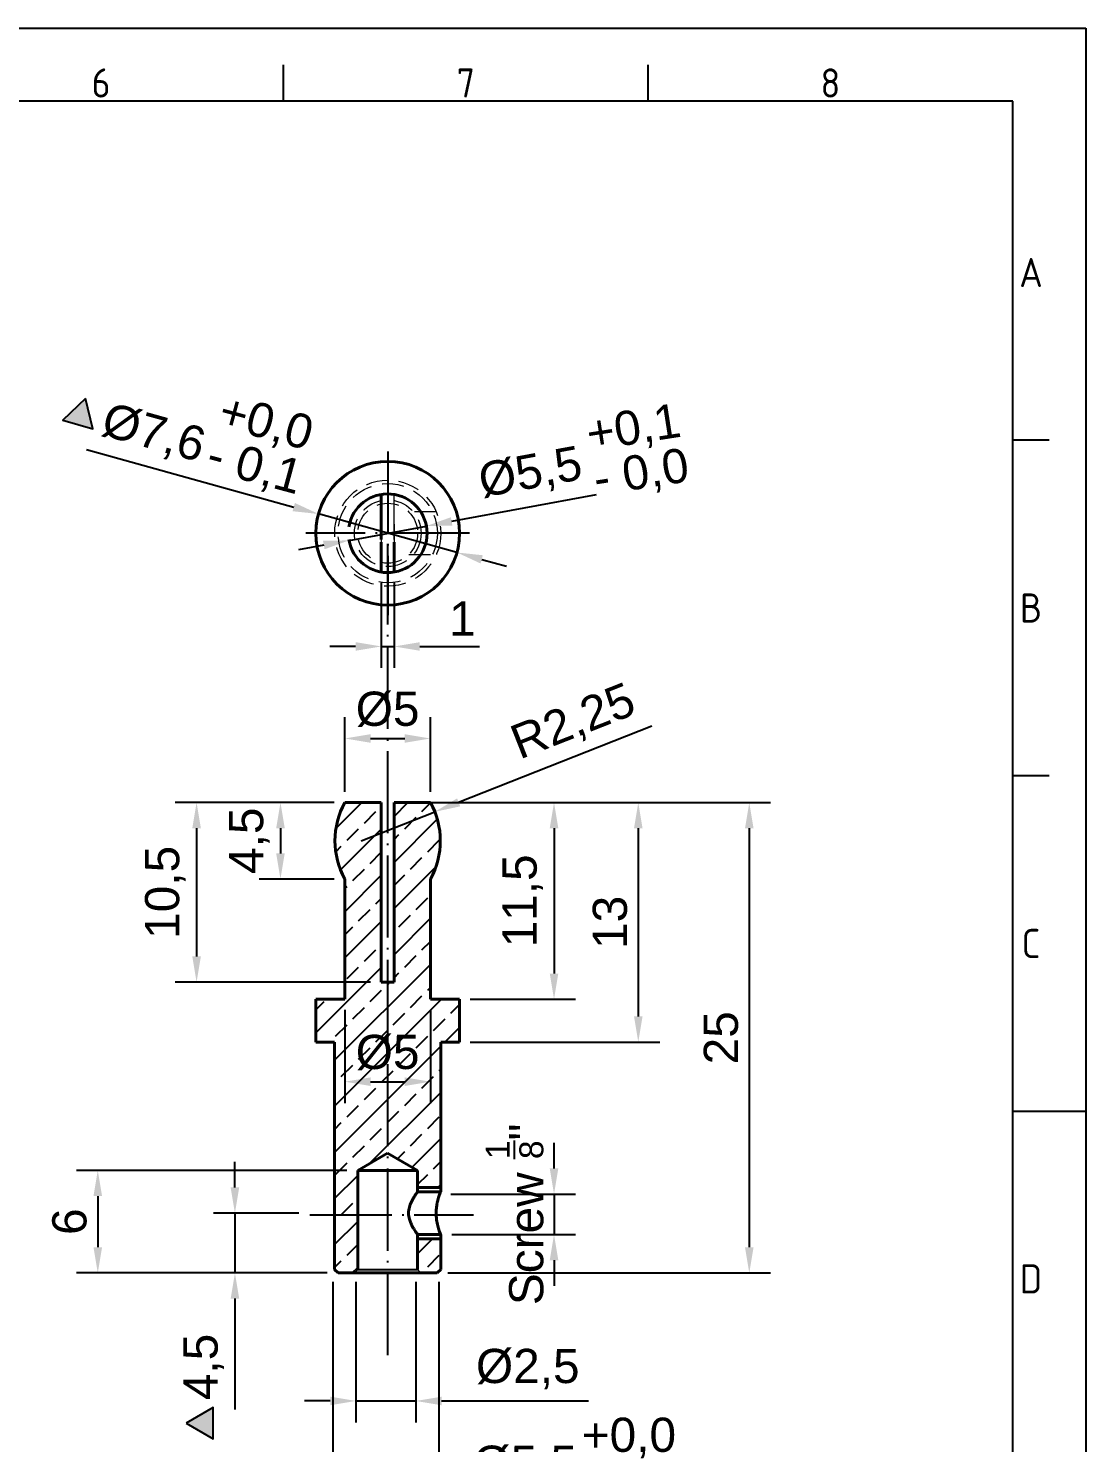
# Model space of a CAD drawing. Header units: millimetres. Extents: x 2566 to 2745, y 1211 to 1338.
# Drawn here: x 2683.5 to 2745.3, y 1255 to 1337.7 of the extents above; entities that cross this region are included whole.
import ezdxf
from ezdxf.enums import TextEntityAlignment as Align

# ---------------------------------------------------------------- set-up
doc = ezdxf.new("R2010")
doc.units = ezdxf.units.MM
for name, pattern in [('ACAD_ISO04W100', [30, 24, -3, 0, -3]), ('ACAD_ISO05W100', [33, 24, -3, 0, -3, 0, -3]), ('HIDDEN', [1.905, 1.27, -0.635])]:
    doc.linetypes.add(name, pattern=pattern)
for name, color, linetype, lineweight in [('AM_0', 7, 'Continuous', 40), ('AM_4', 1, 'ACAD_ISO04W100', 25), ('AM_5', 3, 'Continuous', 25), ('AM_BOR', 2, 'ACAD_ISO05W100', 35)]:
    doc.layers.add(name, color=color, linetype=linetype, lineweight=lineweight)
doc.styles.add('ACISOTS', font='isocp.shx', dxfattribs={"height": 1})
doc.styles.get("Standard").update_dxf_attribs({"font": 'arial.ttf'})
doc.dimstyles.new('ISO-25', dxfattribs={"dimtxt": 2, "dimasz": 1.5, "dimexe": 1.25, "dimexo": 0.625, "dimtad": 1, "dimtxsty": 'Standard', "dimcen": 2.5, "dimadec": 0, "dimazin": 0, "dimtfac": 1, "dimtmove": 0, "dimatfit": 3, "dimfxl": 1, "dimarcsym": 0})

# ---------------------------------------------------------------- blocks, each defined once
blk = doc.blocks.new('A3 ZTL')
for p, q in [((401.17, 280.82), (19.57, 280.82)), ((401.17, 9.78), (401.17, 280.82))]:
    blk.add_line(p, q)
at = {"layer": 'AM_BOR', "color": 135, "linetype": 'Continuous', "lineweight": 25}
for p, q in [((0, 290.61), (410.96, 290.61)), ((410.96, 290.61), (410.96, 0))]:
    blk.add_line(p, q, dxfattribs=at)
at = {"layer": 'AM_BOR', "color": 135, "lineweight": 25}
for p, q in [((303.33, 280.82), (303.33, 285.71)), ((352.25, 280.82), (352.25, 285.71)), ((406.07, 235.32), (401.17, 235.32)), ((406.07, 190.31), (401.17, 190.31)), ((401.17, 145.3), (410.96, 145.3))]:
    blk.add_line(p, q, dxfattribs=at)
at = {"layer": 'AM_BOR', "color": 135, "lineweight": 25, "style": 'ACISOTS'}
for s, p in [('6', (278.86, 283.27)), ('7', (327.79, 283.27)), ('8', (376.71, 283.27)), ('A', (403.62, 257.83)), ('B', (403.62, 212.82)), ('C', (403.62, 167.81)), ('D', (403.62, 122.8))]:
    blk.add_text(s, height=3.91, dxfattribs=at).set_placement(p, align=Align.MIDDLE)
blk = doc.blocks.new('*D20')
at = {"layer": 'AM_5', "color": 0, "lineweight": -2, "transparency": 16777216}
for p, q in [((2705.531, 1292.464), (2715.506, 1292.464)), ((2714.256, 1290.964), (2714.256, 1282.464)), ((2709.356, 1280.964), (2715.506, 1280.964))]:
    blk.add_line(p, q, dxfattribs=at)
at = {"layer": 'AM_5', "color": 0, "transparency": 16777216}
for points in [[(2714.006, 1290.964), (2714.506, 1290.964), (2714.256, 1292.464)], [(2714.006, 1282.464), (2714.506, 1282.464), (2714.256, 1280.964)]]:
    blk.add_solid(points, dxfattribs=at)
at = {"layer": 'Defpoints', "color": 0, "transparency": 16777216}
for p in [(2704.906, 1292.464), (2708.731, 1280.964), (2714.256, 1280.964)]:
    blk.add_point(p, dxfattribs=at)
at = {"layer": 'AM_5', "color": 0, "transparency": 16777216, "insert": (2712.429, 1286.714), "char_height": 2, "attachment_point": 5, "rotation": 90}
blk.add_mtext('11,5', dxfattribs=at)
blk = doc.blocks.new('*D21')
at = {"layer": 'AM_5', "color": 0, "lineweight": -2, "transparency": 16777216}
for p, q in [((2713.631, 1292.456), (2720.43, 1292.456)), ((2719.18, 1290.956), (2719.18, 1279.964)), ((2709.356, 1278.464), (2720.43, 1278.464))]:
    blk.add_line(p, q, dxfattribs=at)
at = {"layer": 'AM_5', "color": 0, "transparency": 16777216}
for points in [[(2718.93, 1290.956), (2719.43, 1290.956), (2719.18, 1292.456)], [(2718.93, 1279.964), (2719.43, 1279.964), (2719.18, 1278.464)]]:
    blk.add_solid(points, dxfattribs=at)
at = {"layer": 'Defpoints', "color": 0, "transparency": 16777216}
for p in [(2713.006, 1292.456), (2708.731, 1278.464), (2719.18, 1278.464)]:
    blk.add_point(p, dxfattribs=at)
at = {"layer": 'AM_5', "color": 0, "transparency": 16777216, "insert": (2717.533, 1285.46), "char_height": 2, "attachment_point": 5, "rotation": 90}
blk.add_mtext('13', dxfattribs=at)
blk = doc.blocks.new('*D22')
at = {"layer": 'AM_5', "color": 0, "lineweight": -2, "transparency": 16777216}
for p, q in [((2714.256, 1271.074), (2714.256, 1272.574)), ((2708.226, 1269.574), (2715.506, 1269.574)), ((2714.256, 1269.574), (2714.256, 1267.213)), ((2708.279, 1267.213), (2715.506, 1267.213)), ((2714.256, 1265.713), (2714.256, 1264.213))]:
    blk.add_line(p, q, dxfattribs=at)
at = {"layer": 'AM_5', "color": 0, "transparency": 16777216}
for points in [[(2714.006, 1271.074), (2714.506, 1271.074), (2714.256, 1269.574)], [(2714.006, 1265.713), (2714.506, 1265.713), (2714.256, 1267.213)]]:
    blk.add_solid(points, dxfattribs=at)
at = {"layer": 'Defpoints', "color": 0, "transparency": 16777216}
for p in [(2707.601, 1269.574), (2707.654, 1267.213), (2714.256, 1267.213)]:
    blk.add_point(p, dxfattribs=at)
at = {"layer": 'AM_5', "color": 0, "transparency": 16777216, "insert": (2711.963, 1268.393), "char_height": 2, "attachment_point": 5, "rotation": 90}
blk.add_mtext('Screw {\\H0.7x;\\S1/8;}"', dxfattribs=at)
blk = doc.blocks.new('*D23')
at = {"layer": 'AM_5', "color": 0, "lineweight": -2, "transparency": 16777216}
for p, q in [((2702.681, 1264.439), (2702.681, 1256.234)), ((2706.181, 1264.439), (2706.181, 1256.234)), ((2701.181, 1257.484), (2699.681, 1257.484)), ((2702.681, 1257.484), (2706.181, 1257.484)), ((2707.681, 1257.484), (2716.263, 1257.484))]:
    blk.add_line(p, q, dxfattribs=at)
at = {"layer": 'AM_5', "color": 0, "transparency": 16777216}
for points in [[(2701.181, 1257.734), (2701.181, 1257.234), (2702.681, 1257.484)], [(2707.681, 1257.734), (2707.681, 1257.234), (2706.181, 1257.484)]]:
    blk.add_solid(points, dxfattribs=at)
at = {"layer": 'Defpoints', "color": 0, "transparency": 16777216}
for p in [(2702.681, 1265.064), (2706.181, 1265.064), (2706.181, 1257.484)]:
    blk.add_point(p, dxfattribs=at)
at = {"layer": 'AM_5', "color": 0, "transparency": 16777216, "insert": (2712.722, 1259.344), "char_height": 2, "attachment_point": 5}
blk.add_mtext('%%C2,5', dxfattribs=at)
blk = doc.blocks.new('*D24')
at = {"layer": 'AM_5', "color": 0, "lineweight": -2, "transparency": 16777216}
for p, q in [((2695.607, 1269.963), (2695.607, 1271.463)), ((2699.347, 1268.463), (2694.357, 1268.463)), ((2695.607, 1268.463), (2695.607, 1264.964)), ((2701.006, 1264.964), (2694.357, 1264.964)), ((2695.607, 1263.464), (2695.607, 1256.977))]:
    blk.add_line(p, q, dxfattribs=at)
at = {"layer": 'AM_5', "color": 0, "transparency": 16777216}
for points in [[(2695.357, 1269.963), (2695.857, 1269.963), (2695.607, 1268.463)], [(2695.357, 1263.464), (2695.857, 1263.464), (2695.607, 1264.964)]]:
    blk.add_solid(points, dxfattribs=at)
at = {"layer": 'Defpoints', "color": 0, "transparency": 16777216}
for p in [(2699.972, 1268.463), (2695.607, 1264.964), (2701.631, 1264.964)]:
    blk.add_point(p, dxfattribs=at)
at = {"layer": 'AM_5', "color": 0, "transparency": 16777216, "insert": (2693.784, 1259.471), "char_height": 2, "attachment_point": 5, "rotation": 90}
blk.add_mtext('4,5', dxfattribs=at)
blk = doc.blocks.new('*D25')
at = {"layer": 'AM_5', "color": 0, "lineweight": -2, "transparency": 16777216}
for p, q in [((2702.156, 1270.964), (2686.341, 1270.964)), ((2687.591, 1269.464), (2687.591, 1266.464)), ((2701.006, 1264.964), (2686.341, 1264.964))]:
    blk.add_line(p, q, dxfattribs=at)
at = {"layer": 'AM_5', "color": 0, "transparency": 16777216}
for points in [[(2687.341, 1269.464), (2687.841, 1269.464), (2687.591, 1270.964)], [(2687.341, 1266.464), (2687.841, 1266.464), (2687.591, 1264.964)]]:
    blk.add_solid(points, dxfattribs=at)
at = {"layer": 'Defpoints', "color": 0, "transparency": 16777216}
for p in [(2702.781, 1270.964), (2687.591, 1264.964), (2701.631, 1264.964)]:
    blk.add_point(p, dxfattribs=at)
at = {"layer": 'AM_5', "color": 0, "transparency": 16777216, "insert": (2685.945, 1267.964), "char_height": 2, "attachment_point": 5, "rotation": 90}
blk.add_mtext('6', dxfattribs=at)
blk = doc.blocks.new('*D26')
at = {"layer": 'AM_5', "color": 0, "lineweight": -2, "transparency": 16777216}
for p, q in [((2704.161, 1305.31), (2704.161, 1300.336)), ((2704.911, 1305.31), (2704.911, 1300.336)), ((2702.661, 1301.586), (2701.161, 1301.586)), ((2704.161, 1301.586), (2704.911, 1301.586)), ((2706.411, 1301.586), (2709.898, 1301.586))]:
    blk.add_line(p, q, dxfattribs=at)
at = {"layer": 'AM_5', "color": 0, "transparency": 16777216}
for points in [[(2702.661, 1301.836), (2702.661, 1301.336), (2704.161, 1301.586)], [(2706.411, 1301.836), (2706.411, 1301.336), (2704.911, 1301.586)]]:
    blk.add_solid(points, dxfattribs=at)
at = {"layer": 'Defpoints', "color": 0, "transparency": 16777216}
for p in [(2704.161, 1305.935), (2704.911, 1305.935), (2704.911, 1301.586)]:
    blk.add_point(p, dxfattribs=at)
at = {"layer": 'AM_5', "color": 0, "transparency": 16777216, "insert": (2708.905, 1303.216), "char_height": 2, "attachment_point": 5}
blk.add_mtext('1', dxfattribs=at)
blk = doc.blocks.new('*D38')
at = {"layer": 'AM_5', "color": 0, "lineweight": -2, "transparency": 16777216}
for p, q in [((2719.805, 1292.456), (2726.915, 1292.456)), ((2725.665, 1290.956), (2725.665, 1266.464)), ((2708.056, 1264.964), (2726.915, 1264.964))]:
    blk.add_line(p, q, dxfattribs=at)
at = {"layer": 'AM_5', "color": 0, "transparency": 16777216}
for points in [[(2725.415, 1290.956), (2725.915, 1290.956), (2725.665, 1292.456)], [(2725.415, 1266.464), (2725.915, 1266.464), (2725.665, 1264.964)]]:
    blk.add_solid(points, dxfattribs=at)
at = {"layer": 'Defpoints', "color": 0, "transparency": 16777216}
for p in [(2719.18, 1292.456), (2707.431, 1264.964), (2725.665, 1264.964)]:
    blk.add_point(p, dxfattribs=at)
at = {"layer": 'AM_5', "color": 0, "transparency": 16777216, "insert": (2724.019, 1278.71), "char_height": 2, "attachment_point": 5, "rotation": 90}
blk.add_mtext('25', dxfattribs=at)
blk = doc.blocks.new('*D41')
at = {"layer": 'AM_5', "color": 0, "lineweight": -2, "transparency": 16777216}
for p, q in [((2701.331, 1264.439), (2701.331, 1250.577)), ((2707.531, 1264.439), (2707.531, 1250.577)), ((2702.831, 1251.827), (2706.031, 1251.827)), ((2707.531, 1251.827), (2716.113, 1251.827))]:
    blk.add_line(p, q, dxfattribs=at)
at = {"layer": 'AM_5', "color": 0, "transparency": 16777216}
for points in [[(2702.831, 1252.077), (2702.831, 1251.577), (2701.331, 1251.827)], [(2706.031, 1252.077), (2706.031, 1251.577), (2707.531, 1251.827)]]:
    blk.add_solid(points, dxfattribs=at)
at = {"layer": 'Defpoints', "color": 0, "transparency": 16777216}
for p in [(2701.331, 1265.064), (2707.531, 1265.064), (2707.531, 1251.827)]:
    blk.add_point(p, dxfattribs=at)
at = {"layer": 'AM_5', "color": 0, "transparency": 16777216, "insert": (2712.572, 1253.687), "char_height": 2, "attachment_point": 5}
blk.add_mtext('%%C5,5', dxfattribs=at)
blk = doc.blocks.new('*D42')
at = {"layer": 'AM_5', "color": 0, "lineweight": -2, "transparency": 16777216}
for p, q in [((2686.929, 1313.102), (2699.045, 1309.732)), ((2708.583, 1307.078), (2700.49, 1309.33)), ((2710.028, 1306.676), (2711.473, 1306.274))]:
    blk.add_line(p, q, dxfattribs=at)
at = {"layer": 'AM_5', "color": 0, "transparency": 16777216}
for points in [[(2699.112, 1309.972), (2698.978, 1309.491), (2700.49, 1309.33)], [(2710.095, 1306.917), (2709.961, 1306.435), (2708.583, 1307.078)]]:
    blk.add_solid(points, dxfattribs=at)
at = {"layer": 'Defpoints', "color": 0, "transparency": 16777216}
for p in [(2700.49, 1309.33), (2708.583, 1307.078)]:
    blk.add_point(p, dxfattribs=at)
at = {"layer": 'AM_5', "color": 0, "transparency": 16777216, "insert": (2690.831, 1313.947), "char_height": 2, "attachment_point": 5, "rotation": 344.4531}
blk.add_mtext('%%C7,6', dxfattribs=at)
blk = doc.blocks.new('*D43')
at = {"layer": 'AM_5', "color": 0, "lineweight": -2, "transparency": 16777216}
for p, q in [((2716.713, 1310.453), (2708.273, 1308.894)), ((2702.275, 1307.786), (2706.798, 1308.622)), ((2700.799, 1307.514), (2699.324, 1307.241))]:
    blk.add_line(p, q, dxfattribs=at)
at = {"layer": 'AM_5', "color": 0, "transparency": 16777216}
for points in [[(2708.228, 1309.14), (2708.318, 1308.648), (2706.798, 1308.622)], [(2700.754, 1307.76), (2700.845, 1307.268), (2702.275, 1307.786)]]:
    blk.add_solid(points, dxfattribs=at)
at = {"layer": 'Defpoints', "color": 0, "transparency": 16777216}
for p in [(2706.798, 1308.622), (2702.275, 1307.786)]:
    blk.add_point(p, dxfattribs=at)
at = {"layer": 'AM_5', "color": 0, "transparency": 16777216, "insert": (2712.893, 1311.638), "char_height": 2, "attachment_point": 5, "rotation": 10.46305}
blk.add_mtext('%%C5,5', dxfattribs=at)
blk = doc.blocks.new('*D46')
at = {"layer": 'AM_5', "color": 0, "lineweight": -2, "transparency": 16777216}
for p, q in [((2701.406, 1292.464), (2692.115, 1292.464)), ((2693.365, 1290.964), (2693.365, 1283.464)), ((2703.531, 1281.964), (2692.115, 1281.964))]:
    blk.add_line(p, q, dxfattribs=at)
at = {"layer": 'AM_5', "color": 0, "transparency": 16777216}
for points in [[(2693.115, 1290.964), (2693.615, 1290.964), (2693.365, 1292.464)], [(2693.115, 1283.464), (2693.615, 1283.464), (2693.365, 1281.964)]]:
    blk.add_solid(points, dxfattribs=at)
at = {"layer": 'Defpoints', "color": 0, "transparency": 16777216}
for p in [(2702.031, 1292.464), (2693.365, 1281.964), (2704.156, 1281.964)]:
    blk.add_point(p, dxfattribs=at)
at = {"layer": 'AM_5', "color": 0, "transparency": 16777216, "insert": (2691.538, 1287.214), "char_height": 2, "attachment_point": 5, "rotation": 90}
blk.add_mtext('10,5', dxfattribs=at)
blk = doc.blocks.new('*D47')
at = {"layer": 'AM_5', "color": 0, "lineweight": -2, "transparency": 16777216}
for p, q in [((2701.406, 1292.464), (2697.018, 1292.464)), ((2698.268, 1290.964), (2698.268, 1289.492)), ((2701.406, 1287.992), (2697.018, 1287.992))]:
    blk.add_line(p, q, dxfattribs=at)
at = {"layer": 'AM_5', "color": 0, "transparency": 16777216}
for points in [[(2698.018, 1290.964), (2698.518, 1290.964), (2698.268, 1292.464)], [(2698.018, 1289.492), (2698.518, 1289.492), (2698.268, 1287.992)]]:
    blk.add_solid(points, dxfattribs=at)
at = {"layer": 'Defpoints', "color": 0, "transparency": 16777216}
for p in [(2702.031, 1292.464), (2698.268, 1287.992), (2702.031, 1287.992)]:
    blk.add_point(p, dxfattribs=at)
at = {"layer": 'AM_5', "color": 0, "transparency": 16777216, "insert": (2696.445, 1290.228), "char_height": 2, "attachment_point": 5, "rotation": 90}
blk.add_mtext('4,5', dxfattribs=at)
blk = doc.blocks.new('*D48')
at = {"layer": 'AM_5', "color": 0, "lineweight": -2, "transparency": 16777216}
for p, q in [((2702.031, 1280.339), (2702.031, 1274.896)), ((2707.031, 1280.339), (2707.031, 1274.896)), ((2703.531, 1276.146), (2705.531, 1276.146))]:
    blk.add_line(p, q, dxfattribs=at)
at = {"layer": 'AM_5', "color": 0, "transparency": 16777216}
for points in [[(2703.531, 1276.396), (2703.531, 1275.896), (2702.031, 1276.146)], [(2705.531, 1276.396), (2705.531, 1275.896), (2707.031, 1276.146)]]:
    blk.add_solid(points, dxfattribs=at)
at = {"layer": 'Defpoints', "color": 0, "transparency": 16777216}
for p in [(2702.031, 1280.964), (2707.031, 1280.964), (2707.031, 1276.146)]:
    blk.add_point(p, dxfattribs=at)
at = {"layer": 'AM_5', "color": 0, "transparency": 16777216, "insert": (2704.531, 1277.848), "char_height": 2, "attachment_point": 5}
blk.add_mtext('%%c5', dxfattribs=at)
blk = doc.blocks.new('*D50')
at = {"layer": 'AM_5', "color": 0, "lineweight": -2, "transparency": 16777216}
for p, q in [((2719.977, 1296.926), (2708.682, 1292.472)), ((2702.993, 1290.228), (2707.287, 1291.921))]:
    blk.add_line(p, q, dxfattribs=at)
at = {"layer": 'AM_5', "color": 0, "transparency": 16777216}
blk.add_solid([(2708.59, 1292.704), (2708.774, 1292.239), (2707.287, 1291.921)], dxfattribs=at)
at = {"layer": 'Defpoints', "color": 0, "transparency": 16777216}
for p in [(2707.287, 1291.921), (2702.993, 1290.228)]:
    blk.add_point(p, dxfattribs=at)
at = {"layer": 'AM_5', "color": 0, "transparency": 16777216, "insert": (2715.412, 1297.09), "char_height": 2, "attachment_point": 5, "rotation": 21.52317}
blk.add_mtext('R2,25', dxfattribs=at)
blk = doc.blocks.new('*D52')
at = {"layer": 'AM_5', "color": 0, "lineweight": -2, "transparency": 16777216}
for p, q in [((2702.031, 1293.089), (2702.031, 1297.456)), ((2707.031, 1293.089), (2707.031, 1297.456)), ((2703.531, 1296.206), (2705.531, 1296.206))]:
    blk.add_line(p, q, dxfattribs=at)
at = {"layer": 'AM_5', "color": 0, "transparency": 16777216}
for points in [[(2703.531, 1296.456), (2703.531, 1295.956), (2702.031, 1296.206)], [(2705.531, 1296.456), (2705.531, 1295.956), (2707.031, 1296.206)]]:
    blk.add_solid(points, dxfattribs=at)
at = {"layer": 'Defpoints', "color": 0, "transparency": 16777216}
for p in [(2707.031, 1296.206), (2702.031, 1292.464), (2707.031, 1292.464)]:
    blk.add_point(p, dxfattribs=at)
at = {"layer": 'AM_5', "color": 0, "transparency": 16777216, "insert": (2704.531, 1297.908), "char_height": 2, "attachment_point": 5}
blk.add_mtext('%%c5', dxfattribs=at)

msp = doc.modelspace()

# ---------------------------------------------------------------- hatches: boundary and pattern name
at = {"layer": 'AM_5'}
h = msp.add_hatch(color=256, dxfattribs=at)
h.dxf.hatch_style = 1
h.paths.add_polyline_path([(2686.871, 1316.076), (2685.544, 1314.817), (2687.298, 1314.298)])
h = msp.add_hatch(dxfattribs=at)
h.set_pattern_fill('ANSI33', color=1, scale=0.3)
h.set_pattern_definition([(45, (0, -9.6398), (-1.3470384, 1.3470384), []), (45, (1.347, -9.6398), (-1.3470384, 1.3470384), [0.9525, -0.47625])])
edge = h.paths.add_edge_path()
edge.add_spline(control_points=[(2605.127, 1287.936), (2605.127, 1288.161), (2605.127, 1288.382), (2605.127, 1288.689), (2605.127, 1288.788), (2605.127, 1288.969), (2605.127, 1289.052), (2605.127, 1289.283), (2605.127, 1289.398), (2605.127, 1289.553), (2605.127, 1289.586), (2605.127, 1289.586)], knot_values=[0, 0, 0, 0, 0.25, 0.25, 0.375, 0.375, 0.5, 0.5, 0.75, 0.75, 1, 1, 1, 1], degree=3, periodic=0)
edge.add_line((2605.127, 1289.586), (2603.002, 1289.586))
edge.add_arc((2607.039, 1287.349), 4.616, 151.02272, 208.97728)
edge.add_line((2603.002, 1285.113), (2603.002, 1278.086))
edge.add_line((2603.002, 1278.086), (2601.302, 1278.086))
edge.add_line((2601.302, 1278.086), (2601.302, 1275.586))
edge.add_line((2601.302, 1275.586), (2602.402, 1275.586))
edge.add_line((2602.402, 1275.586), (2602.402, 1256.989))
edge.add_line((2602.402, 1256.989), (2603.752, 1256.989))
edge.add_line((2603.752, 1256.989), (2603.752, 1259.586))
edge.add_line((2603.752, 1259.586), (2605.507, 1260.589))
edge.add_line((2605.507, 1260.589), (2605.507, 1279.086))
edge.add_line((2605.507, 1279.086), (2605.127, 1279.086))
edge.add_line((2605.127, 1279.086), (2605.127, 1287.936))
edge = h.paths.add_edge_path()
edge.add_line((2608.002, 1289.586), (2605.877, 1289.586))
edge.add_spline(control_points=[(2605.877, 1289.586), (2605.877, 1289.586), (2605.877, 1289.578), (2605.877, 1289.541), (2605.877, 1289.513), (2605.877, 1289.398), (2605.877, 1289.278), (2605.877, 1289.051), (2605.877, 1288.966), (2605.877, 1288.784), (2605.877, 1288.687), (2605.877, 1288.483), (2605.877, 1288.375), (2605.877, 1288.158), (2605.877, 1288.048), (2605.877, 1287.936)], knot_values=[0, 0, 0, 0, 0.125, 0.125, 0.25, 0.25, 0.5, 0.5, 0.625, 0.625, 0.75, 0.75, 0.875, 0.875, 1, 1, 1, 1], degree=3, periodic=0)
edge.add_line((2605.877, 1287.936), (2605.877, 1279.086))
edge.add_line((2605.877, 1279.086), (2605.507, 1279.086))
edge.add_line((2605.507, 1279.086), (2605.507, 1260.582))
edge.add_line((2605.507, 1260.582), (2607.252, 1259.586))
edge.add_line((2607.252, 1259.586), (2607.252, 1258.586))
edge.add_line((2607.252, 1258.586), (2608.602, 1258.586))
edge.add_line((2608.602, 1258.586), (2608.602, 1275.586))
edge.add_line((2608.602, 1275.586), (2609.702, 1275.586))
edge.add_line((2609.702, 1275.586), (2609.702, 1278.086))
edge.add_line((2609.702, 1278.086), (2608.002, 1278.086))
edge.add_line((2608.002, 1278.086), (2608.002, 1285.113))
edge.add_arc((2603.964, 1287.349), 4.616, 331.02272, 388.97728)
edge = h.paths.add_edge_path()
edge.add_spline(control_points=[(2704.156, 1290.814), (2704.156, 1291.039), (2704.156, 1291.261), (2704.156, 1291.568), (2704.156, 1291.666), (2704.156, 1291.847), (2704.156, 1291.931), (2704.156, 1292.161), (2704.156, 1292.276), (2704.156, 1292.431), (2704.156, 1292.464), (2704.156, 1292.464)], knot_values=[0, 0, 0, 0, 0.25, 0.25, 0.375, 0.375, 0.5, 0.5, 0.75, 0.75, 1, 1, 1, 1], degree=3, periodic=0)
edge.add_line((2704.156, 1292.464), (2702.031, 1292.464))
edge.add_arc((2706.068, 1290.228), 4.616, 151.02272, 208.97728)
edge.add_line((2702.031, 1287.992), (2702.031, 1280.964))
edge.add_line((2702.031, 1280.964), (2700.331, 1280.964))
edge.add_line((2700.331, 1280.964), (2700.331, 1278.464))
edge.add_line((2700.331, 1278.464), (2701.431, 1278.464))
edge.add_line((2701.431, 1278.464), (2701.431, 1268.368))
edge.add_line((2701.431, 1268.368), (2702.781, 1268.368))
edge.add_line((2702.781, 1268.368), (2702.781, 1270.964))
edge.add_line((2702.781, 1270.964), (2704.536, 1271.967))
edge.add_line((2704.536, 1271.967), (2704.536, 1281.964))
edge.add_line((2704.536, 1281.964), (2704.156, 1281.964))
edge.add_line((2704.156, 1281.964), (2704.156, 1290.814))
edge = h.paths.add_edge_path()
edge.add_line((2707.031, 1292.464), (2704.906, 1292.464))
edge.add_spline(control_points=[(2704.906, 1292.464), (2704.906, 1292.464), (2704.906, 1292.456), (2704.906, 1292.42), (2704.906, 1292.391), (2704.906, 1292.276), (2704.906, 1292.157), (2704.906, 1291.929), (2704.906, 1291.844), (2704.906, 1291.662), (2704.906, 1291.566), (2704.906, 1291.362), (2704.906, 1291.254), (2704.906, 1291.037), (2704.906, 1290.926), (2704.906, 1290.814)], knot_values=[0, 0, 0, 0, 0.125, 0.125, 0.25, 0.25, 0.5, 0.5, 0.625, 0.625, 0.75, 0.75, 0.875, 0.875, 1, 1, 1, 1], degree=3, periodic=0)
edge.add_line((2704.906, 1290.814), (2704.906, 1281.964))
edge.add_line((2704.906, 1281.964), (2704.536, 1281.964))
edge.add_line((2704.536, 1281.964), (2704.536, 1271.961))
edge.add_line((2704.536, 1271.961), (2706.281, 1270.964))
edge.add_line((2706.281, 1270.964), (2706.281, 1269.964))
edge.add_line((2706.281, 1269.964), (2707.631, 1269.964))
edge.add_line((2707.631, 1269.964), (2707.631, 1278.464))
edge.add_line((2707.631, 1278.464), (2708.731, 1278.464))
edge.add_line((2708.731, 1278.464), (2708.731, 1280.964))
edge.add_line((2708.731, 1280.964), (2707.031, 1280.964))
edge.add_line((2707.031, 1280.964), (2707.031, 1287.992))
edge.add_arc((2702.993, 1290.228), 4.616, 331.02272, 388.97728)
h.paths.add_polyline_path([(2707.631, 1266.964), (2706.281, 1266.964), (2706.281, 1265.164), (2706.481, 1264.964), (2707.431, 1264.964), (2707.631, 1265.164)])
h.paths.add_polyline_path([(2702.781, 1268.368), (2701.431, 1268.368), (2701.431, 1265.164), (2701.631, 1264.964), (2702.581, 1264.964), (2702.781, 1265.164)])
h.paths.add_polyline_path([(2608.602, 1255.586), (2607.252, 1255.586), (2607.252, 1253.786), (2607.452, 1253.586), (2608.402, 1253.586), (2608.602, 1253.786)])
h.paths.add_polyline_path([(2603.752, 1256.989), (2602.402, 1256.989), (2602.402, 1253.786), (2602.602, 1253.586), (2603.552, 1253.586), (2603.752, 1253.786)])
h = msp.add_hatch(color=256, dxfattribs=at)
h.dxf.hatch_style = 1
h.paths.add_polyline_path([(2692.749, 1256.184), (2694.333, 1255.27), (2694.333, 1257.099)])

# ---------------------------------------------------------------- linework, layer by layer
at = {"color": 7, "linetype": 'HIDDEN', "lineweight": 0}
for p, q in [((2707.374, 1309.454), (2705.763, 1309.454)), ((2705.761, 1306.954), (2707.373, 1306.954)), ((2705.757, 1268.485), (2705.761, 1268.397)), ((2707.368, 1268.451), (2707.371, 1268.579)), ((2702.781, 1265.164), (2702.581, 1264.964)), ((2706.481, 1264.964), (2706.281, 1265.164))]:
    msp.add_line(p, q, dxfattribs=at)
at = {"color": 7, "linetype": 'Continuous', "lineweight": 15}
for p, q in [((2704.161, 1308.735), (2704.161, 1308.579)), ((2704.911, 1308.735), (2704.911, 1306.653)), ((2704.161, 1307.829), (2704.161, 1307.673)), ((2704.911, 1307.829), (2704.911, 1307.673))]:
    msp.add_line(p, q, dxfattribs=at)
at = {"color": 7, "linetype": 'HIDDEN', "lineweight": 0}
for radius in [3.1, 2.9, 1.95, 1.75]:
    msp.add_circle((2704.536, 1308.204), radius, dxfattribs=at)
at = {"color": 7, "linetype": 'Continuous', "lineweight": 15}
msp.add_open_spline([(2704.911, 1307.829), (2704.911, 1308.136), (2704.911, 1308.44), (2704.911, 1308.735), (2704.911, 1308.959), (2704.911, 1309.178), (2704.911, 1309.6), (2704.911, 1309.789), (2704.911, 1310.035), (2704.911, 1310.109), (2704.911, 1310.237), (2704.911, 1310.293), (2704.911, 1310.426), (2704.911, 1310.473), (2704.911, 1310.473)], degree=3, knots=[-0.328697, -0.328697, -0.328697, -0.328697, 0, 0, 0, 0.25, 0.25, 0.5, 0.5, 0.625, 0.625, 0.75, 0.75, 1, 1, 1, 1], dxfattribs=at)
at = {"layer": 'AM_0'}
for p, q in [((2702.031, 1292.464), (2704.156, 1292.464)), ((2704.906, 1292.464), (2707.031, 1292.464)), ((2704.156, 1281.964), (2704.156, 1290.814)), ((2704.906, 1281.964), (2704.906, 1290.814)), ((2702.031, 1287.992), (2702.031, 1280.964)), ((2707.031, 1280.964), (2707.031, 1287.992)), ((2704.906, 1281.964), (2704.156, 1281.964)), ((2702.031, 1280.964), (2700.331, 1280.964)), ((2708.731, 1280.964), (2707.031, 1280.964))]:
    msp.add_line(p, q, dxfattribs=at)
at = {"layer": 'AM_0', "linetype": 'ByBlock'}
for p, q in [((2700.331, 1280.964), (2700.331, 1278.464)), ((2708.731, 1278.464), (2708.731, 1280.964)), ((2701.431, 1278.464), (2700.331, 1278.464)), ((2701.431, 1278.464), (2701.431, 1265.164)), ((2707.631, 1269.711), (2707.631, 1278.464)), ((2708.731, 1278.464), (2707.631, 1278.464)), ((2704.531, 1271.964), (2702.781, 1270.964)), ((2706.281, 1270.964), (2704.531, 1271.964)), ((2706.281, 1270.964), (2702.781, 1270.964)), ((2702.781, 1270.964), (2702.781, 1265.164)), ((2706.281, 1269.711), (2706.281, 1270.964)), ((2707.631, 1269.964), (2706.279, 1269.964)), ((2707.631, 1269.714), (2706.279, 1269.714)), ((2706.278, 1267.214), (2707.631, 1267.214)), ((2706.278, 1266.964), (2707.631, 1266.964)), ((2706.281, 1265.164), (2706.281, 1267.218)), ((2707.631, 1265.164), (2707.631, 1267.219)), ((2701.431, 1265.164), (2701.631, 1264.964)), ((2707.431, 1264.964), (2701.631, 1264.964)), ((2707.431, 1264.964), (2707.631, 1265.164))]:
    msp.add_line(p, q, dxfattribs=at)
at = {"layer": 'AM_0'}
msp.add_circle((2704.536, 1308.204), 4.2, dxfattribs=at)
for centre, radius, start, end in [((2704.536, 1308.204), 2.3, 189.38359, 170.61641), ((2706.068, 1290.228), 4.616, 151.02272, 208.97728), ((2702.993, 1290.228), 4.616, 331.02272, 28.97728)]:
    msp.add_arc(centre, radius, start, end, dxfattribs=at)
for points, knots in [([(2704.161, 1310.473), (2704.161, 1310.473), (2704.161, 1310.462), (2704.161, 1310.417), (2704.161, 1310.382), (2704.161, 1310.294), (2704.161, 1310.239), (2704.161, 1310.111), (2704.161, 1310.037), (2704.161, 1309.794), (2704.161, 1309.6), (2704.161, 1309.287), (2704.161, 1309.178), (2704.161, 1308.958), (2704.161, 1308.847), (2704.161, 1308.735), (2704.161, 1308.437), (2704.161, 1308.133), (2704.161, 1307.829)], [0, 0, 0, 0, 0.125, 0.125, 0.25, 0.25, 0.375, 0.375, 0.5, 0.5, 0.75, 0.75, 0.875, 0.875, 1, 1, 1, 1.331945, 1.331945, 1.331945, 1.331945]), ([(2704.161, 1307.673), (2704.161, 1307.449), (2704.161, 1307.23), (2704.161, 1306.808), (2704.161, 1306.619), (2704.161, 1306.372), (2704.161, 1306.299), (2704.161, 1306.171), (2704.161, 1306.115), (2704.161, 1305.981), (2704.161, 1305.935), (2704.161, 1305.935)], [0, 0, 0, 0, 0.25, 0.25, 0.5, 0.5, 0.625, 0.625, 0.75, 0.75, 1, 1, 1, 1]), ([(2704.911, 1305.935), (2704.911, 1305.935), (2704.911, 1305.946), (2704.911, 1305.991), (2704.911, 1306.025), (2704.911, 1306.114), (2704.911, 1306.168), (2704.911, 1306.297), (2704.911, 1306.371), (2704.911, 1306.614), (2704.911, 1306.808), (2704.911, 1307.12), (2704.911, 1307.23), (2704.911, 1307.45), (2704.911, 1307.561), (2704.911, 1307.673)], [0, 0, 0, 0, 0.125, 0.125, 0.25, 0.25, 0.375, 0.375, 0.5, 0.5, 0.75, 0.75, 0.875, 0.875, 1, 1, 1, 1]), ([(2704.156, 1292.464), (2704.156, 1292.464), (2704.156, 1292.431), (2704.156, 1292.276), (2704.156, 1292.161), (2704.156, 1291.931), (2704.156, 1291.847), (2704.156, 1291.666), (2704.156, 1291.568), (2704.156, 1291.261), (2704.156, 1291.039), (2704.156, 1290.814)], [0, 0, 0, 0, 0.25, 0.25, 0.5, 0.5, 0.625, 0.625, 0.75, 0.75, 1, 1, 1, 1]), ([(2704.906, 1290.814), (2704.906, 1290.926), (2704.906, 1291.037), (2704.906, 1291.254), (2704.906, 1291.362), (2704.906, 1291.566), (2704.906, 1291.662), (2704.906, 1291.844), (2704.906, 1291.929), (2704.906, 1292.157), (2704.906, 1292.276), (2704.906, 1292.391), (2704.906, 1292.42), (2704.906, 1292.456), (2704.906, 1292.464), (2704.906, 1292.464)], [0, 0, 0, 0, 0.125, 0.125, 0.25, 0.25, 0.375, 0.375, 0.5, 0.5, 0.75, 0.75, 0.875, 0.875, 1, 1, 1, 1])]:
    msp.add_open_spline(points, degree=3, knots=knots, dxfattribs=at)
at = {"layer": 'AM_0', "linetype": 'ByBlock'}
for points, knots in [([(2705.755, 1268.464), (2705.758, 1268.523), (2705.763, 1268.642), (2705.801, 1268.812), (2705.854, 1268.973), (2705.922, 1269.128), (2705.999, 1269.277), (2706.084, 1269.422), (2706.167, 1269.55), (2706.229, 1269.642), (2706.266, 1269.693), (2706.281, 1269.715), (2706.279, 1269.712), (2706.279, 1269.711)], [0, 0, 0, 0, 0.085674, 0.174656, 0.260162, 0.347474, 0.448814, 0.552265, 0.670499, 0.793136, 0.878731, 0.966733, 1, 1, 1, 1]), ([(2707.629, 1269.711), (2707.63, 1269.712), (2707.631, 1269.716), (2707.621, 1269.691), (2707.6, 1269.637), (2707.569, 1269.552), (2707.53, 1269.439), (2707.486, 1269.299), (2707.443, 1269.13), (2707.405, 1268.94), (2707.378, 1268.733), (2707.368, 1268.573), (2707.368, 1268.482), (2707.367, 1268.464)], [0, 0, 0, 0, 0.028551, 0.132151, 0.229668, 0.32979, 0.43172, 0.536269, 0.644463, 0.755839, 0.862684, 0.97316, 1, 1, 1, 1]), ([(2706.278, 1267.218), (2706.279, 1267.217), (2706.281, 1267.214), (2706.265, 1267.236), (2706.233, 1267.281), (2706.186, 1267.35), (2706.126, 1267.441), (2706.053, 1267.558), (2705.968, 1267.707), (2705.88, 1267.888), (2705.809, 1268.083), (2705.764, 1268.279), (2705.758, 1268.402), (2705.755, 1268.464)], [0, 0, 0, 0, 0.03794, 0.121946, 0.208299, 0.294547, 0.382694, 0.482376, 0.584179, 0.700374, 0.82035, 0.908519, 1, 1, 1, 1]), ([(2707.367, 1268.464), (2707.369, 1268.398), (2707.372, 1268.264), (2707.393, 1268.07), (2707.424, 1267.886), (2707.463, 1267.716), (2707.506, 1267.562), (2707.55, 1267.429), (2707.588, 1267.322), (2707.616, 1267.251), (2707.63, 1267.216), (2707.629, 1267.218), (2707.629, 1267.219)], [0, 0, 0, 0, 0.099792, 0.202654, 0.302402, 0.404776, 0.509769, 0.617569, 0.7265, 0.838905, 0.942408, 1, 1, 1, 1])]:
    msp.add_open_spline(points, degree=3, knots=knots, dxfattribs=at)
at = {"layer": 'AM_4', "ltscale": 0.2}
for p, q in [((2704.536, 1312.986), (2704.536, 1303.422)), ((2709.318, 1308.204), (2699.754, 1308.204)), ((2704.536, 1260.169), (2704.536, 1307.576)), ((2699.978, 1268.368), (2709.542, 1268.368))]:
    msp.add_line(p, q, dxfattribs=at)
at = {"layer": 'AM_5'}
msp.add_line((2702.781, 1265.164), (2706.281, 1265.164), dxfattribs=at)
for points in [[(2686.871, 1316.076), (2685.544, 1314.817), (2687.298, 1314.298)], [(2692.749, 1256.184), (2694.333, 1255.27), (2694.333, 1257.099)]]:
    msp.add_lwpolyline(points, close=True, dxfattribs=at)

# ---------------------------------------------------------------- block references
at = {"linetype": 'ByBlock', "lineweight": 0, "xscale": 0.4356000000000001, "yscale": 0.4356000000000001, "zscale": 0.4356000000000001}
msp.add_blockref('A3 ZTL', (2566.314, 1211.13), dxfattribs=at)

# ---------------------------------------------------------------- texts
at = {"layer": 'AM_5', "char_height": 2, "attachment_point": 1}
for s, insert, rotation in [('+0,0', (2695.043, 1316.415), 344.8154), ('+0,1', (2716.012, 1314.986), 8.85546), ('- 0,1', (2694.349, 1313.861), 344.8154), ('- 0,0', (2716.419, 1312.371), 8.85546)]:
    msp.add_mtext_dynamic_manual_height_columns(s, width=7.00222, gutter_width=12.5, heights=[0], dxfattribs=dict(at, insert=insert, rotation=rotation))
at = {"layer": 'AM_5', "insert": (2715.872, 1256.508), "char_height": 2, "attachment_point": 1}
msp.add_mtext_dynamic_manual_height_columns('+0,0', width=7.00222, gutter_width=12.5, heights=[0], dxfattribs=at)

# ---------------------------------------------------------------- dimensions: what is measured, and where the dimension line sits
at = {"layer": 'AM_5'}
dim = msp.add_diameter_dim_2p(p1=(2708.583, 1307.078), p2=(2700.49, 1309.33), text='%%C7,6', dimstyle='ISO-25', dxfattribs=at)
dim.commit()
dim.dimension.update_dxf_attribs({"geometry": '*D42', "text_midpoint": (2690.332, 1312.155), "dimtype": 163})
dim = msp.add_diameter_dim_2p(p1=(2702.275, 1307.786), p2=(2706.798, 1308.622), text='%%C5,5', dimstyle='ISO-25', dxfattribs=at)
dim.commit()
dim.dimension.update_dxf_attribs({"geometry": '*D43', "text_midpoint": (2712.893, 1311.638)})
for base, p1, p2, text, picture, middle in [((2704.911, 1301.586), (2704.161, 1305.935), (2704.911, 1305.935), '1', '*D26', (2708.905, 1303.216)), ((2707.031, 1296.206), (2702.031, 1292.464), (2707.031, 1292.464), '%%c5', '*D52', (2704.531, 1297.908)), ((2707.031, 1276.146), (2702.031, 1280.964), (2707.031, 1280.964), '%%c5', '*D48', (2704.531, 1277.848)), ((2707.531, 1251.827), (2701.331, 1265.064), (2707.531, 1265.064), '%%C5,5', '*D41', (2712.572, 1253.687))]:
    dim = msp.add_linear_dim(base=base, p1=p1, p2=p2, text=text, dimstyle='ISO-25', dxfattribs=at)
    dim.commit()
    dim.dimension.update_dxf_attribs({"geometry": picture, "text_midpoint": middle})
dim = msp.add_radius_dim(center=(2702.993, 1290.228), mpoint=(2707.287, 1291.921), text='R2,25', dimstyle='ISO-25', dxfattribs=at)
dim.commit()
dim.dimension.update_dxf_attribs({"geometry": '*D50', "text_midpoint": (2716.082, 1295.39), "dimtype": 164})
for base, p1, p2, picture, middle in [((2693.365, 1281.964), (2702.031, 1292.464), (2704.156, 1281.964), '*D46', (2691.538, 1287.214)), ((2687.591, 1264.964), (2702.781, 1270.964), (2701.631, 1264.964), '*D25', (2685.945, 1267.964))]:
    dim = msp.add_linear_dim(base=base, p1=p1, p2=p2, angle=90, dimstyle='ISO-25', dxfattribs=at)
    dim.commit()
    dim.dimension.update_dxf_attribs({"geometry": picture, "text_midpoint": middle})
for base, p1, p2, text, picture, middle in [((2698.268, 1287.992), (2702.031, 1292.464), (2702.031, 1287.992), '4,5', '*D47', (2698.268, 1290.228)), ((2714.256, 1267.213), (2707.601, 1269.574), (2707.654, 1267.213), 'Screw {\\H0.7x;\\S1/8;}"', '*D22', (2714.256, 1268.393))]:
    dim = msp.add_linear_dim(base=base, p1=p1, p2=p2, angle=90, text=text, dimstyle='ISO-25', dxfattribs=at)
    dim.commit()
    dim.dimension.update_dxf_attribs({"geometry": picture, "text_midpoint": middle, "dimtype": 160})
for base, p1, p2, text, picture, middle in [((2714.256, 1280.964), (2704.906, 1292.464), (2708.731, 1280.964), '11,5', '*D20', (2712.429, 1286.714)), ((2725.665, 1264.964), (2719.18, 1292.456), (2707.431, 1264.964), '25', '*D38', (2724.019, 1278.71)), ((2719.18, 1278.464), (2713.006, 1292.456), (2708.731, 1278.464), '13', '*D21', (2717.533, 1285.46)), ((2695.607, 1264.964), (2699.972, 1268.463), (2701.631, 1264.964), '4,5', '*D24', (2693.784, 1259.471))]:
    dim = msp.add_linear_dim(base=base, p1=p1, p2=p2, angle=90, text=text, dimstyle='ISO-25', dxfattribs=at)
    dim.commit()
    dim.dimension.update_dxf_attribs({"geometry": picture, "text_midpoint": middle})
dim = msp.add_linear_dim(base=(2706.181, 1257.484), p1=(2702.681, 1265.064), p2=(2706.181, 1265.064), text='%%C2,5', dimstyle='ISO-25', dxfattribs=at)
dim.commit()
dim.dimension.update_dxf_attribs({"geometry": '*D23', "text_midpoint": (2712.722, 1257.484), "dimtype": 160})

doc.saveas('drawing.dxf')
